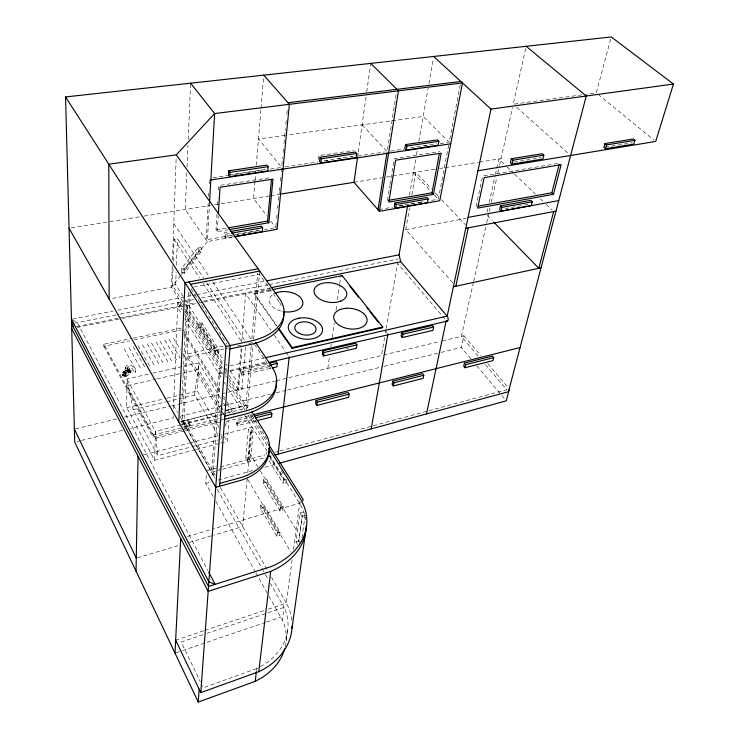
<?xml version="1.0" encoding="UTF-8"?>
<svg xmlns="http://www.w3.org/2000/svg" width="739" height="739" viewBox="0 0 739 739"><rect width="100%" height="100%" fill="white"/><g stroke="black" fill="none" stroke-linecap="round" stroke-linejoin="round"><path stroke-width="0.55" stroke-dasharray="3.69 2.77" d="M129.888 369.232L129.039 370.221L129.011 373.149L125.584 375.948L123.976 375.163L123.995 372.225L128.29 368.447M125.538 371.264C123.395 369.749 127.247 366.673 125.935 367.662M125.584 375.948L125.602 373.019L129.039 370.221L130.618 373.019L125.778 376.982L122.36 375.292L123.995 372.225L125.602 373.019L125.778 376.982L125.325 375.781M195.373 449.672L154.599 460.277L126.702 407.688L126.96 378.987L151.689 373.435M123.976 375.163L127.413 372.354L127.459 368.133M181.609 429.895L152.807 437.109L152.862 435.123L103.829 344.272L132.032 338.379M154.599 460.277L155.43 431.391L126.96 378.987L133.159 409.683L157.721 455.603L190.884 447.04M172.27 265.541L171.494 287.092L183.078 305.53M172.483 259.879L176.159 158.294M182.792 301.798L172.39 285.282L173.065 266.89M173.277 261.144L174.081 239.297L177.443 238.715L203.474 278.003M183.032 296.293L175.67 284.663L176.159 272.026M176.427 265.135L177.443 238.715M173.203 415.688L173.111 417.988L130.627 428.389M173.48 408.787L177.776 302.704A2.984 2.171 -29.5 0 1 180.482 304.477A2.984 2.171 -29.5 0 1 177.591 307.359L181.803 314.13M181.452 272.368L181.628 268.303L198.569 246.946L201.424 247.777L201.211 251.787L184.38 273.227L181.452 272.368L198.357 250.955L198.569 246.946M186.801 172.75L185.23 209.488L207.336 241.579L233.21 237.025M187.05 167.005L187.983 145.195M188.223 139.449L190.625 83.193M184.38 273.227L184.556 269.172L201.424 247.777M181.812 403.365L186.311 305.613L223.28 364.188M188.51 292.284L182.459 421.138L215.021 478.299M190.172 292.302L183.872 423.613L219.52 414.773M189.48 425.96L189.581 423.937M198.597 327.793L198.819 323.654L201.95 322.998L218.947 349.75L218.661 353.916L215.483 354.618L198.597 327.793L201.719 327.137L218.661 353.916M219.086 427.539L197.313 391.005L198.893 362.821L183.161 366.359M208.167 203.317L206.126 239.815L234.208 234.9M208.555 196.472L208.749 193.055M209.257 183.928L209.58 178.228M201.719 327.137L201.95 322.998M209.543 202.772L207.336 241.579L181.332 274.594M228.49 229.718L217.266 231.649L216.028 229.903L217.081 212.85M217.58 204.897L217.996 198.07M218.485 190.117L218.772 185.572L271.619 177.462M217.266 231.649L218.264 215.723M213.118 496.506L205.793 483.435L206.421 473.875M215.483 354.618L215.76 350.452L198.819 323.654M233.33 236.739L225.524 238.106L224.37 236.471L224.628 232.508L229.09 231.741M225.524 238.106L225.792 234.152L224.628 232.508M222.227 367.625L218.846 368.401A3.113 1.007 76.9 0 1 219.889 372.678A3.113 1.007 76.9 0 1 218.522 373.121L211.668 472.129L216.989 470.688M220.019 375.523L213.054 474.558L209.386 475.556M220.712 443.086L227.326 441.368L228.933 420.833M237.709 389.97L241.117 348.725M241.69 341.843L245.671 293.725L271.037 330.435M254.973 181.314L253.551 198.477L266.751 215.788M255.066 180.177L255.731 172.169M256.294 165.296L260.922 109.344M261.015 108.208L263.564 77.429M245.616 346.803L241.976 389.342L238.485 390.174L241.939 348.753M256.165 420.87L237.487 425.627L236.397 423.835L236.665 420.574L252.064 416.685M270.317 368.41L241.764 375.089L240.628 373.306L240.914 369.814L268.405 363.449M237.487 425.627L237.764 422.357L236.665 420.574M241.764 375.089L242.059 371.588L240.914 369.814M276.386 325.844L254.151 294.011L254.216 293.291L271.121 289.891M251.186 345.843L245.875 405.471L179.706 421.812M251.805 338.979L257.652 273.282M220.638 414.496L247.38 407.854L253.172 343.607M253.551 339.432L259.62 272.174M245.736 458.328L248.387 429.562L251.186 428.851L253.126 431.973L250.373 460.72L247.63 461.469L245.736 458.328L248.48 457.589L251.186 428.851M247.63 461.469L250.327 432.694L248.387 429.562M247.205 478.521L242.66 526.519L213.516 535.184M247.75 472.775L252.073 427.022L223.002 434.486M276.229 223.086L275.786 227.63L264.553 229.589M276.672 218.541L277.116 213.996M277.67 208.315L278.003 204.906M278.446 200.371L279.222 192.417M279.333 191.281L279.887 185.6M280.33 181.055L280.774 176.51M281.208 171.975L281.651 167.43L258.474 138.978L284.663 135.413M281.873 165.157L282.649 157.204M283.092 152.668L283.536 148.123M283.979 143.588L284.533 137.907M284.644 136.77L285.42 128.826M285.864 124.281L286.418 118.609M286.861 114.065L287.305 109.52M260.442 508.478L260.793 505.19L263.537 504.386L280.072 532.191L279.665 535.479L276.894 536.329L260.442 508.478L263.176 507.684L263.537 504.386M263.167 483.158L263.537 479.75L266.326 478.964L283.231 506.742L282.815 510.159L279.989 510.991L263.167 483.158L265.957 482.382L266.326 478.964M266.216 454.079L266.409 452.305M125.713 375.597L124.475 376.188L123.709 374.156L122.323 375.126L127.21 371.338L127.441 369.435L129.039 370.221M256.479 670.707L256.729 668.583L259.491 667.086M318.167 159.763L318.657 155.643L353.916 150.451M276.894 536.329L277.291 533.031L260.793 505.19M279.989 510.991L280.404 507.573L263.537 479.75M286.446 480.156L286.113 482.826L283.24 483.639L283.665 480.082L269.975 458.051M285.245 646.653A62.658 50.612 -1 0 0 283.545 622.663L282.372 620.123L284.062 607.393L270.529 583.487M217.82 434.412L194.56 395.097L198.893 362.821L220.536 398.229M292.117 559.719L286.298 603.126A67.452 53.975 -0.6 0 1 291.896 620.64M293.475 549.64L300.302 498.677M297.623 544.467L296.016 541.798L299.914 512.903L302.833 512.035L305.041 515.591L301.946 537.798M298.611 542.02L302.122 516.469L299.914 512.903M300.487 543.571L298.87 540.911L302.833 512.035M286.169 640.584L287.924 627.864M327.83 368.364L329.446 356.937M330.887 346.646L331.211 344.356M332.171 337.501L334.268 322.638M336.033 310.066L336.836 304.348M337.483 299.775L339.57 284.912M339.737 283.767L341.021 274.622M357.648 156.382L358.129 153.01M358.286 151.883L366.091 96.393M366.729 91.839L370.729 63.397M387.513 149.352L396.233 93.862M125.575 367.985C126.849 360.974 137.334 367.81 135.292 372.576A0.961 0.545 -6.8 0 1 133.962 372.576A0.961 0.545 -6.8 0 1 134.138 371.791A0.961 0.545 -6.8 0 1 135.477 371.791M126.877 368.706L126.868 368.779A0.97 0.665 7.5 0 0 127.459 368.299C127.376 364.567 133.814 368.262 133.768 372.327M387.402 200.509L389.786 185.803M389.97 184.667L394.183 158.654L439.723 151.661M384.64 337.511L381.5 355.505L275.536 380.899M385.425 333.012L386.007 329.64M386.201 328.513L397.582 263.296L445.497 319.691M409.452 195.207L415.724 159.236M416.51 154.737L417.683 147.994M418.856 141.241L428.112 88.19M428.897 83.664L433.248 58.741M452.785 282.797L405.739 229.607L409.489 208.278M411.854 194.8L415.798 172.344L431.465 188.907M431.613 200.371L438.31 199.197L449.007 143.431M460.249 84.865L449.229 142.313L423.17 116.503L285.799 135.255M476.064 206.523L482.613 176.067L559.488 163.162M486.955 212.37L487.943 207.918M489.181 202.357L495.121 175.651M495.37 174.543L498.825 158.968L506.307 166.136M473.413 282.363L461.348 336.365L478.475 356.484M473.671 281.236L486.493 223.862M486.742 222.735L489.006 212.61M489.255 211.483L490.262 206.985M491.269 202.486L496.802 177.73M497.809 173.231L499.315 166.478M499.564 165.351L512.487 107.543M525.678 48.534L513.236 104.217L581.482 94.897M470.863 358.831L461.275 347.45L463.907 335.755L441.386 341.15M610.682 39.139L596.262 92.883L586.027 94.278M220.73 439.326L221.82 436.065M225.099 426.283L227.15 420.14M180.63 275.49L171.494 287.092L111.413 298.602M130.378 371.994L131.228 371.006M126.535 369.167L127.385 368.179M128.457 370.11L129.307 369.592L131.062 371.19A2.393 0.951 38.9 0 0 130.332 369.223A2.393 0.951 38.9 0 0 127.727 367.93A2.393 0.951 38.9 0 0 128.004 369.666L128.919 370.488A2.393 0.951 38.9 0 0 130.775 371.264M301.263 502.686L212.656 529.087M260.414 666.596L263.186 665.1A63.286 50.631 -0.5 0 0 285.254 609.934L284.062 607.393L207.16 633.277M122.074 374.627L122.933 374.22M124.752 373.426L125.602 373.019M123.145 372.632L123.995 372.225M122.674 372.207L123.533 371.809M256.729 668.583L203.253 687.75L202.246 685.672M176.104 652.768L181.554 650.911M182.644 650.542L265.458 622.358M266.548 621.989L280.718 617.167M202.828 634.736L181.166 642.025L200.241 681.515M175.651 640.205L203.973 630.718M205.063 630.349L263.869 610.636M268.229 609.176L286.298 603.126L271.564 577.261M296.016 541.798L298.87 540.911M277.291 533.031L280.072 532.191M302.122 516.469L305.041 515.591M137.38 557.797L179.309 545.345M189.239 542.389L212.407 535.507M187.318 536.551L211.548 529.41M280.404 507.573L283.231 506.742M283.665 480.082L286.556 479.269M205.793 483.435L210.245 482.216M218.033 480.073L253.653 470.281M264.774 467.224L277.023 463.852M218.051 470.392L220.176 469.819L218.79 467.408L265.486 454.808M222.411 469.219L264.738 457.746M269.19 456.545L271.416 455.935M206.634 470.688L216.666 467.981M275.49 452.111L278.825 451.215M279.942 450.91L372.225 426.015M373.334 425.719L427.816 411.013M428.934 410.718L506.76 389.721L485.172 364.355M191.992 446.753L218.522 439.899M250.327 432.694L253.126 431.973M196.472 449.386L219.612 443.372M143.615 454.854L188.343 443.382M189.461 443.095L221.885 434.772M237.764 422.357L254.281 418.182M236.397 423.835L253.948 419.382M225.977 421.526L252.526 414.847M152.862 435.123L182.81 427.641M183.919 427.364L221.635 417.951M182.718 429.618L223.705 419.346M184.307 430.929L155.236 438.227L126.896 385.776L155.994 379.162M185.424 430.643L222.319 421.378M180.879 425.073L155.43 431.391L157.721 455.603M181.979 424.796L221.811 414.902M222.919 414.625L229.552 412.972L227.15 409.046M219.723 411.965L184.011 420.787L215.225 475.454M226.42 410.311L247.63 405.074L249.449 407.965M76.958 441.525L80.311 440.703M81.429 440.426L122.794 430.301M179.836 416.343L222.439 405.914M223.566 405.637L270.659 394.109M276.266 392.742L286.353 390.266M287.48 389.998L382.784 366.664M383.911 366.387L439.973 352.669M441.091 352.392L461.275 347.45M75.498 428.851L116.753 418.958M124.558 417.092L170.275 406.136M171.393 405.868L220.943 393.989M222.06 393.721L274.428 381.167M383.717 354.969L440.278 341.418M133.159 409.683L165.536 401.998M166.654 401.73L177.813 399.078M178.93 398.811L194.56 395.097M126.702 407.688L165.933 398.423M167.051 398.155L197.313 391.005M242.059 371.588L268.479 365.454M240.628 373.306L269.153 366.655M346.406 348.651L348.586 348.143M218.522 373.121L224.573 371.726M225.58 371.495L227.594 371.024M229.838 370.507L266.825 361.971M219.418 373.786L225.977 372.271M230.466 371.237L266.428 362.923M230.097 365.823L263.841 358.101M157.111 378.904L198.523 369.491L220.656 405.914M152.807 373.177L182.034 366.609M224.102 348.928L187.059 357.131L219.843 411.374M225.219 348.679L228.591 347.94M237.561 345.954L240.932 345.205M248.784 343.469L253.274 342.471M223.196 346.111L187.216 354.036L220.065 408.251M215.76 350.452L218.947 349.75M133.159 338.148L181.674 328.005L183.475 330.924M103.829 344.272L103.839 346.231L129.759 340.799M134.267 339.848L181.591 329.917M254.151 294.011L271.056 290.603M76.228 326.629L118.693 318.139M119.82 317.918L195.576 302.768M203.465 301.198L269.975 287.896M77.336 327.442L121.27 318.648M122.397 318.417L198.634 303.147M199.752 302.925L203.114 302.251M204.232 302.02L270.345 288.783M74.436 323.211L119.071 314.361M120.198 314.13L193.609 299.563M201.535 297.993L268.266 284.746M269.393 284.524L398.339 258.936M72.588 319.045L113.252 311.045M117.769 310.158L191.198 295.711M192.325 295.489L195.715 294.824M196.851 294.602L264.627 281.273M193.794 287.065L259.417 274.381L278.945 301.66M172.39 285.282L175.67 284.663M505.217 208.601L528.745 204.25M405.739 229.607L466.281 218.347M224.37 236.471L261.107 230.041M398.875 205.95L419.318 202.384M420.454 202.181L422.717 201.784M235.335 234.706L260.054 230.383M379.135 209.553L392.529 207.206M399.236 206.033L405.933 204.86M410.394 204.075L417.101 202.911M418.219 202.708L422.68 201.932M225.792 234.152L230.263 233.367M216.028 229.903L227.242 227.982M513.707 162.146L541.308 157.619M605.029 147.19L632.187 142.747M71.314 227.843L108.91 221.783M110.046 221.598L143.08 216.278M144.225 216.093L210.282 205.451M214.837 204.721L269.356 195.937M270.483 195.752L279.508 194.302M354.009 182.302L382.008 177.785M386.488 177.064L435.132 169.231M439.687 168.492L444.231 167.762M445.377 167.577L478.355 162.266M479.491 162.081L501.079 158.608M229.598 174.847L266.502 169.323M324.098 160.705L352.503 156.446M410.524 147.763L436.731 143.846M212.961 177.72L227.594 175.531M234.355 174.515L238.863 173.841M239.99 173.674L242.235 173.332M246.743 172.658L251.251 171.984M252.378 171.817L256.876 171.143M258.003 170.968L263.638 170.127M270.391 169.111L281.651 167.43M285.06 166.912L317.955 161.989M325.899 160.797L328.162 160.455M338.379 158.922L340.642 158.589M350.849 157.056L353.122 156.714M357.658 156.04L384.88 151.957M390.543 151.107L404.085 149.084M424.398 146.036L426.652 145.694M440.195 143.671L448.093 142.479M198.357 250.955L201.211 251.787M181.628 268.303L184.556 269.172M127.21 371.338L130.618 373.019M127.413 372.354L129.011 373.149M72.431 319.83L77.29 322.647L207.641 570.065M598.036 94.333L653.913 139.985M516.663 107.275L568.91 153.943M507.139 166.94L513.781 173.314M514.612 174.108L535.387 194.034M540.375 198.809L542.869 201.202M546.195 204.389L552.005 209.968M487.269 215.418L492.1 220.379M435.382 193.045L438.513 196.362M441.645 199.678L465.136 224.517M413.369 172.732L430.523 190.93M434.412 195.059L438.31 199.197M362.082 124.845L387.153 151.615M463.907 335.755L481.061 355.828M487.768 363.69L507.896 387.264M476.766 365.833L501.116 394.7M501.855 395.577L506.28 400.834M385.786 331.321L387.208 333.113M270.917 221.247L277.079 229.321M254.216 293.291L277.116 326.065M274.289 335.146L285.346 351.145M285.993 352.087L288.598 355.856M173.794 223.584L208.915 276.118M212.749 281.855L251.703 340.116M254.558 344.383L271.813 370.193M206.652 282.797L246.004 342.203M174.081 239.297L199.391 277.707M203.188 283.471L241.782 342.037M191.013 288.681L226.827 344.208M185.489 300.173L223.557 360.262M226.014 364.142L227.242 366.073M230.309 370.923L241.976 389.342M225.746 368.096L226.975 370.054M185.849 306.648L223.797 366.867M224.407 367.837L226.855 371.726M229.302 375.606L238.485 390.174M185.517 309.41L222.707 368.604M225.146 372.484L226.365 374.424M228.804 378.303L247.38 407.854M251.629 414.616L264.368 434.901M180.159 303.387L182.607 307.285M185.046 311.193L222.337 370.664M225.386 375.532L226.605 377.472M229.044 381.361L246.734 409.582M249.782 414.44L268.081 443.631M177.776 302.704L182.228 309.835M184.676 313.733L222.494 374.23M229.182 384.927L244.988 410.21M248.027 415.069L268.081 447.15M281.18 470.66L283.573 474.493M184.815 318.962L221.829 378.442M224.25 382.322L225.46 384.271M227.88 388.16L241.792 410.505M244.821 415.364L267.324 451.529M269.772 455.446L299.664 503.471A72.736 53.725 2.1 0 1 305.734 519.896M268.867 455.085L286.113 482.826M268.996 460.646L283.24 483.639M184.066 331.894L221.173 392.243M223.566 396.132L224.767 398.081M227.159 401.979L234.937 414.625M183.983 333.816L221.035 394.183M223.427 398.072L224.619 400.021M227.012 403.919L232.388 412.685M223.538 403.143L224.748 405.111M249.597 453.229L257.948 466.974M260.331 470.9L296.127 529.798M221.247 406.893L223.64 410.838M265.957 482.382L282.815 510.159M222.457 412.196L223.649 414.163M248.48 457.589L250.373 460.72M173.563 338.24L180.482 349.723M182.782 353.547L186.246 359.283M168.889 339.229L180.362 358.415M224.379 436.435L227.326 441.368M247.787 479.5L290.981 552.199M164.751 340.116L177.323 361.269M263.176 507.684L279.665 535.479M160.049 341.113L172.547 362.322M156.252 341.917L168.704 363.182M151.513 342.924L163.901 364.244M147.32 343.82L159.652 365.195M142.544 344.836L154.82 366.267M173.619 405.332L177.572 412.26M180.39 417.212L215.335 478.558M220.462 487.546L267.028 569.298M138.11 345.778L150.322 367.265M217.331 489.578L264.876 573.519M265.44 574.517L267.703 578.508M133.306 346.794L145.454 368.345M215.936 501.532L255.371 571.921M255.934 572.928L268.322 595.043M268.885 596.05L282.372 620.123M129.048 347.699L141.14 369.306M124.198 348.734L136.225 370.396M103.839 346.231L152.807 437.109M264.978 435.871A49.873 34.437 2.4 0 1 266.797 439.225M279.499 302.463A54.547 33.061 4.3 0 1 281.402 305.752M281.032 311.091A16.849 10.106 6.4 0 1 273.855 293.974M181 422.052A5.034 3.39 1.2 0 1 187.651 420.417A5.034 3.39 1.2 0 1 190.2 424.916A5.034 3.39 1.2 0 1 183.558 426.56M125.898 368.622A0.97 0.665 7.5 0 1 125.935 367.56M181.618 423.013A4.028 2.707 1.2 0 1 186.912 420.934A4.028 2.707 1.2 0 1 189.129 424.833A4.028 2.707 1.2 0 1 183.069 425.562M182.339 425.036A4.028 2.707 1.2 0 1 181.84 424.408M181.822 424.362A4.028 2.716 1.2 0 1 187.133 423.05A4.028 2.716 1.2 0 1 189.184 426.652A4.028 2.716 1.2 0 1 183.872 427.964M125.094 375.828L124.318 376.234A2.199 1.7 62.1 0 1 122.526 375.43L121.99 374.424A2.199 1.7 62.1 0 1 122.813 372.142A2.199 1.7 62.1 0 1 125.122 373.186A2.199 1.7 62.1 0 1 125.094 375.828M125.953 375.421L125.177 375.828A2.199 1.7 62.1 0 1 123.385 375.024L122.85 374.017A2.199 1.7 62.1 0 1 123.672 371.745A2.199 1.7 62.1 0 1 125.972 372.779A2.199 1.7 62.1 0 1 125.953 375.421M130.212 372.179L129.935 372.253A2.402 0.951 38.8 0 1 128.059 371.477L127.154 370.655A2.402 0.951 38.8 0 1 126.877 368.918A2.402 0.951 38.8 0 1 129.482 370.211A2.402 0.951 38.8 0 1 130.212 372.179M125.898 371.671A0.961 0.61 -0.2 0 0 127.441 371.274A0.961 0.61 -0.2 0 0 126.129 370.627A0.961 0.61 -0.2 0 0 125.898 371.671"/><path stroke-width="1.11" d="M136.05 571.145L138.027 456.296M178.783 422.043L184.99 282.695L258.059 268.747M175.014 653.137L180.713 538.5M209.543 202.772L214.624 113.547L190.625 83.193M218.402 213.451L220.037 187.29L272.95 179.124L268.885 222.753L229.607 229.524M228.767 170.755L228.48 175.014L229.69 176.621L267.758 170.894L268.137 166.681L266.881 165.12L228.767 170.755L229.986 172.353L229.69 176.621M284.737 648.657A62.658 50.612 -1 0 1 261.634 677.839L255.232 681.34L198.255 702.05L199.17 689.21M292.108 626.025A67.452 53.975 -0.6 0 1 258.761 671.723L200.796 692.6L226.005 346.48L65.549 96.938L611.264 36.95L673.451 84.043L655.687 141.435L477.939 170.764M219.548 486.262L230.171 345.566L188.999 281.928M230.208 231.547L261.458 226.134L262.659 227.732L262.308 231.649L234.439 236.545M268.885 222.753L267.601 221.063L271.407 179.753M254.262 416.131L270.76 411.965L271.887 413.72L271.546 416.962L257.264 420.593M269.504 363.191L276.1 361.667L277.282 363.403L276.913 366.867L272.515 367.893M278.104 454.125L289.245 356.798M272.248 289.67L342.157 275.629L382.747 327.017L382.626 327.728L292.081 348.328L292.164 347.598L279.074 328.873M255.232 681.34L256.35 671.769M258.761 671.723L270.705 571.376A72.736 53.725 2.1 0 0 306.177 526.325M320.042 157.25L319.553 161.379L320.855 162.903L356.115 157.601L356.688 153.518L355.348 152.031L320.042 157.25L321.354 158.774L320.855 162.903M316.08 400.529L315.645 403.734L316.819 405.434L348.669 397.333L349.168 394.155L347.967 392.483L316.08 400.529L317.253 402.238L316.819 405.434M322.832 350.84L322.37 354.258L323.58 355.949L356.392 348.272L356.919 344.891L355.671 343.238L322.832 350.84L324.051 352.531L323.58 355.949M109.141 299.036L108.79 164.197L176.279 154.857L214.624 113.547L462.475 82.934L439.76 200.731L379.403 211.336L354.009 182.302L357.491 157.509M292.007 628.187L306.085 528.468M342.055 276.321L342.157 275.629M378.017 209.747L386.977 152.761M379.403 211.336L398.469 90.842L370.729 63.397M394.959 203.003L394.33 206.744L395.661 208.232L427.475 202.643L428.167 198.93L426.809 197.479L394.959 203.003L396.289 204.481L395.661 208.232M405.499 144.613L404.833 148.613L406.21 150.063L438.135 145.26L438.874 141.297L437.46 139.883L405.499 144.613L406.884 146.054L406.21 150.063M446.615 320.911A2.817 1.386 77.1 0 0 448.176 319.701A2.817 1.386 77.1 0 0 447.169 316.135L400.741 261.754L399.051 254.835L407.688 205.322M371.209 428.906L387.92 334.019M392.686 381.204L392.113 384.335L393.342 385.961L423.151 378.377L423.789 375.264L422.523 373.675L392.686 381.204L393.924 382.83L393.342 385.961M401.674 332.578L401.055 335.922L402.339 337.529L432.971 330.361L433.645 327.054L432.333 325.474L401.674 332.578L402.958 334.185L402.339 337.529M433.451 194.385L441.22 153.167L395.633 160.197L388.806 202.08L433.451 194.385L432.01 192.851L439.308 153.888M426.477 413.932L446.236 320.56M433.645 56.478L490.992 109.095L447.169 316.135L264.968 357.842M455.824 286.233L468.267 227.834M464.415 363.108L463.704 366.174L464.997 367.726L492.941 360.614L493.698 357.565L492.386 356.05L464.415 363.108L465.699 364.66L464.997 367.726M500.479 205.904L499.619 209.636L501.088 211.114L531.359 205.497L532.274 201.802L530.778 200.352L500.479 205.904L501.957 207.382L532.274 201.802M511.296 158.737L510.39 162.682L511.924 164.141L542.86 159.051L543.83 155.144L542.269 153.721L511.296 158.737L512.829 160.197L543.83 155.144M501.088 211.114L501.957 207.382M511.924 164.141L512.829 160.197M553.465 194.302L477.616 208.121L484.202 177.646L561.141 164.668L553.465 194.302L551.848 192.777L559.201 164.261M553.668 211.566L538.814 268.294L493.717 222.033M509.383 389.01L506.28 400.834L279.25 463.242M604.964 143.569L603.902 147.375L605.49 148.742L633.794 144.087L634.912 140.327L633.295 138.987L604.964 143.569L606.562 144.936L634.912 140.327M605.49 148.742L606.562 144.936M302.916 500.811L303.082 499.573M270.705 571.376L208.167 591.366L71.701 328.569M219.769 483.408L239.436 477.967A49.966 34.419 2.5 0 0 265.273 433.072L251.888 411.826M274.76 455.03L508.46 391.716L586.267 96.015L526.177 46.308M255.38 417.904L271.887 413.72M317.253 402.238L349.168 394.155M393.924 382.83L423.789 375.264M465.699 364.66L493.698 357.565M253.625 414.57L520.09 347.524M224.61 419.262L245.126 414.117A52.155 33.874 3.4 0 0 276.072 380.862M224.841 416.131L245.403 411.013A52.266 33.837 3.5 0 0 272.128 367.135L255.472 342.296M269.578 365.195L277.282 363.403M324.051 352.531L356.919 344.891M402.958 334.185L433.645 327.054M268.682 362.396L447.372 321.086M292.164 347.598L382.747 327.017M229.912 348.993L251.352 344.235A54.547 33.061 4.3 0 0 283.471 312.126M226.005 346.48L251.657 340.827A54.668 33.015 4.3 0 0 279.287 298.325L176.279 154.857M453.395 286.76L541.068 267.804M271.102 287.674L400.741 261.754M266.89 280.829L399.051 254.835M190.56 284.339L259.722 271.065M465.764 228.314L555.977 211.123M468.064 217.423L558.749 200.583M478.327 206.116L551.848 192.777M234.328 236.831L277.079 229.321L289.374 104.31L263.749 75.156M231.381 233.173L262.659 227.732M396.289 204.481L428.167 198.93M228.36 227.788L267.601 221.063M388.52 200.315L432.01 192.851M280.635 194.117L354.009 182.302M210.846 179.947L450.735 143.809M229.986 172.353L268.137 166.681M321.354 158.774L356.688 153.518M406.884 146.054L438.874 141.297M490.992 109.095L673.451 84.043M287.97 102.712L460.896 81.484M349.889 286.242L358.424 297.069M366.969 307.886L368.392 309.687M369.814 311.488L378.359 322.315M278.344 328.661L292.081 348.328M268.691 444.601L302.851 499.084M268.691 448.12L300.302 498.677A72.995 53.698 2.2 0 1 271.287 566.536L208.518 586.47L71.581 323.784M69.032 228.203L215.742 487.315L239.187 480.803A49.873 34.437 2.4 0 0 269.19 448.896M208.712 572.106L215.169 584.355L208.86 581.842L71.461 319.266L73.364 327.201M74.38 429.119L136.272 558.13M175.651 640.205L200.796 692.6M198.255 702.05L74.722 442.07L65.549 96.938M283.185 311.562A16.849 10.106 6.4 0 0 289.799 311.941L293.946 311.304A16.849 10.106 6.4 0 0 302.473 300.653L300.949 298.076A16.849 10.106 6.4 0 0 274.899 293.429M298.925 318.195L295.073 319.276A17.219 10.614 6.9 0 0 290.981 333.197A17.219 10.614 6.9 0 0 313.447 338.573A17.219 10.614 6.9 0 0 321.188 325.529L318.925 322.98A17.219 10.614 6.9 0 0 298.925 318.195M340.716 301.152L337.039 302.177A16.48 9.764 7.9 0 1 317.53 297.521L315.341 295.101A16.48 9.764 7.9 0 1 322.61 283.259A16.48 9.764 7.9 0 1 344.023 288.358A16.48 9.764 7.9 0 1 340.716 301.152M346.203 308.265L342.185 308.884A16.84 10.235 8.6 0 0 334.176 319.645L335.802 322.306A16.84 10.235 8.6 0 0 357.279 328.689A16.84 10.235 8.6 0 0 366.156 316.698A16.84 10.235 8.6 0 0 346.203 308.265M299.073 333.289A10.679 6.577 6.9 0 0 316.006 330.065A10.679 6.577 6.9 0 0 301.3 322.084A10.679 6.577 6.9 0 0 299.073 333.289"/></g></svg>
